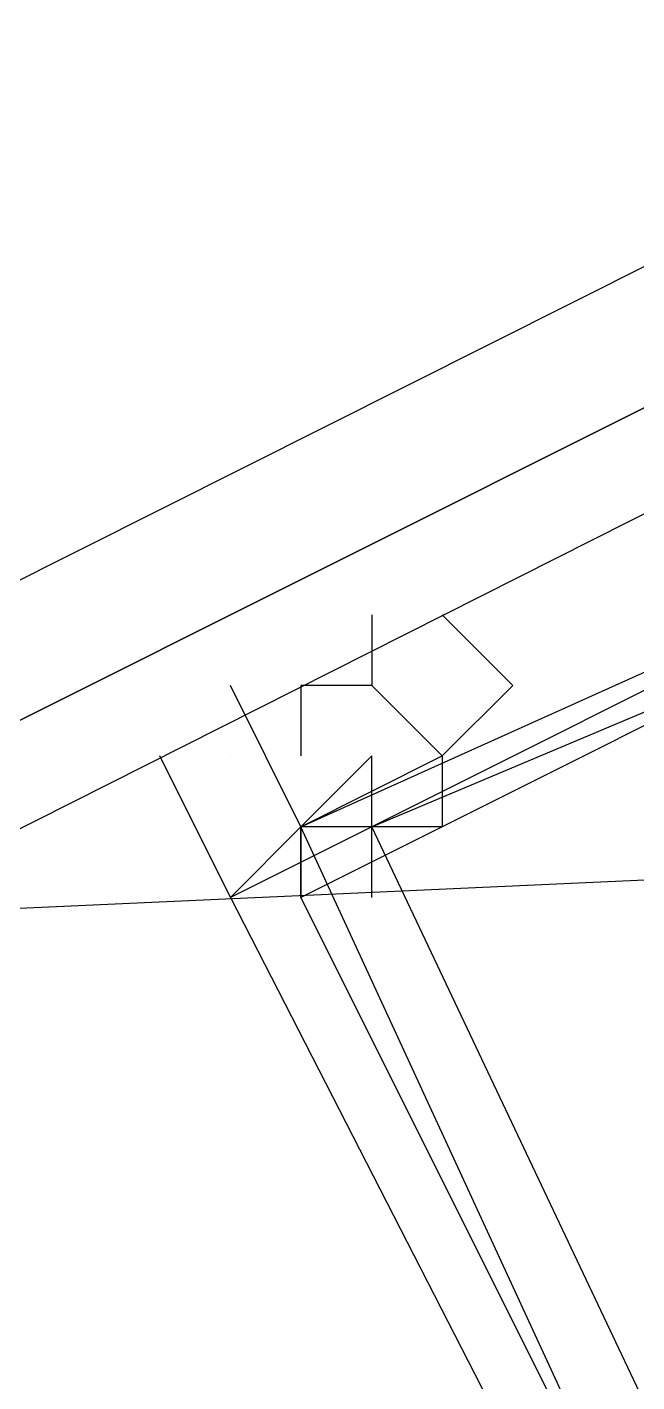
# Model space of a CAD drawing. Header units: feet. Extents: x -84 to 198, y -22 to 181.
# Drawn here: x 40.8016 to 40.9168, y 143.3397 to 143.5953 of the extents above; entities that cross this region are included whole.
import ezdxf

# ---------------------------------------------------------------- set-up
doc = ezdxf.new("R2010")
doc.units = ezdxf.units.FT
doc.layers.add('A-LINEA', color=7, linetype='CONTINUOUS')

msp = doc.modelspace()

# ---------------------------------------------------------------- linework, layer by layer
at = {"layer": 'A-LINEA'}
for p, q in [((137.2414, 147.8002), (39.8639, 143.3866)), ((137.2414, 147.8002), (39.8639, 143.3866)), ((40.8667, 143.4844), (40.8667, 143.4844)), ((40.8667, 143.4844), (40.8667, 143.4844)), ((40.8533, 143.4711), (40.8533, 143.4578)), ((40.8533, 143.4711), (40.8533, 143.4578)), ((40.8667, 143.4578), (40.8667, 143.4578)), ((40.8667, 143.4444), (40.8667, 143.4578)), ((40.8667, 143.4578), (40.8667, 143.4578)), ((40.8667, 143.4444), (40.8667, 143.4578))]:
    msp.add_line(p, q, dxfattribs=at)
for points in [[(41.1067, 142.9111), (41.36, 143.0444), (41.1067, 143.5644), (40.84, 143.4311), (41.1067, 142.9111)], [(41.1067, 142.9111), (41.36, 143.0444), (41.1067, 143.5644), (40.84, 143.4311), (41.1067, 142.9111)], [(41.36, 143.0444), (41.0933, 142.9244), (40.8533, 143.4444), (41.12, 143.5644), (41.36, 143.0444)], [(41.36, 143.0444), (41.0933, 142.9244), (40.8533, 143.4444), (41.12, 143.5644), (41.36, 143.0444)], [(37.3867, 141.7778), (40.92, 143.5511), (40.92, 143.5244), (37.4, 141.7644), (37.3867, 141.7778)], [(37.3867, 141.7778), (40.92, 143.5511), (40.92, 143.5244), (37.4, 141.7644), (37.3867, 141.7778)], [(41.1067, 142.9244), (41.3467, 143.0444), (41.0933, 143.5511), (40.8533, 143.4311), (41.1067, 142.9244)], [(41.1067, 142.9244), (41.3467, 143.0444), (41.0933, 143.5511), (40.8533, 143.4311), (41.1067, 142.9244)], [(41.3467, 143.0444), (41.1067, 142.9378), (40.8667, 143.4444), (41.12, 143.5511), (41.3467, 143.0444)], [(41.3467, 143.0444), (41.1067, 142.9378), (40.8667, 143.4444), (41.12, 143.5511), (41.3467, 143.0444)], [(37.4, 141.7511), (37.4, 141.7644), (40.92, 143.5244), (40.9333, 143.5244), (40.9333, 143.5111), (37.4133, 141.7378), (37.4, 141.7511)], [(37.4, 141.7511), (37.4, 141.7644), (40.92, 143.5244), (40.9333, 143.5244), (40.9333, 143.5111), (37.4133, 141.7378), (37.4, 141.7511)], [(40.88, 143.4844), (40.88, 143.4844), (40.88, 143.4844), (40.8933, 143.4711), (40.8933, 143.4711), (40.88, 143.4578), (40.88, 143.4578), (40.88, 143.4578), (40.88, 143.4578), (40.88, 143.4578), (40.88, 143.4444), (40.88, 143.4444), (40.8667, 143.4444), (40.8667, 143.4444), (40.8667, 143.4444), (40.8667, 143.4578), (40.8667, 143.4578), (40.8533, 143.4444), (40.8533, 143.4444), (40.84, 143.4711), (40.84, 143.4711)], [(40.88, 143.4844), (40.88, 143.4844), (40.88, 143.4844), (40.8933, 143.4711), (40.8933, 143.4711), (40.88, 143.4578), (40.88, 143.4578), (40.88, 143.4578), (40.88, 143.4578), (40.88, 143.4578), (40.88, 143.4444), (40.88, 143.4444), (40.8667, 143.4444), (40.8667, 143.4444), (40.8667, 143.4444), (40.8667, 143.4578), (40.8667, 143.4578), (40.8533, 143.4444), (40.8533, 143.4444), (40.84, 143.4711), (40.84, 143.4711)], [(40.8667, 143.4844), (40.8667, 143.4711), (40.8667, 143.4711)], [(40.8667, 143.4844), (40.8667, 143.4711), (40.8667, 143.4711)], [(40.8533, 143.4711), (40.8533, 143.4711), (40.8533, 143.4711)], [(40.8667, 143.4311), (40.8667, 143.4444), (40.8667, 143.4444), (40.8667, 143.4444), (40.8533, 143.4444), (40.8533, 143.4444), (40.88, 143.4578), (40.88, 143.4578), (40.8667, 143.4711), (40.8667, 143.4711), (40.8533, 143.4711), (40.8533, 143.4711)], [(40.8533, 143.4711), (40.8533, 143.4711), (40.8533, 143.4711)], [(40.8667, 143.4311), (40.8667, 143.4444), (40.8667, 143.4444), (40.8667, 143.4444), (40.8533, 143.4444), (40.8533, 143.4444), (40.88, 143.4578), (40.88, 143.4578), (40.8667, 143.4711), (40.8667, 143.4711), (40.8533, 143.4711), (40.8533, 143.4711)], [(40.8533, 143.4311), (40.8533, 143.4311), (40.8533, 143.4311), (40.8533, 143.4311), (40.8533, 143.4311), (40.8533, 143.4444), (40.8533, 143.4444), (40.84, 143.4311), (40.84, 143.4311), (40.8267, 143.4578), (40.8267, 143.4578), (40.8267, 143.4578)], [(40.8533, 143.4311), (40.8533, 143.4311), (40.8533, 143.4311), (40.8533, 143.4311), (40.8533, 143.4311), (40.8533, 143.4444), (40.8533, 143.4444), (40.84, 143.4311), (40.84, 143.4311), (40.8267, 143.4578), (40.8267, 143.4578), (40.8267, 143.4578)], [(40.84, 143.4578), (40.84, 143.4578), (40.84, 143.4578)], [(40.84, 143.4578), (40.84, 143.4578), (40.84, 143.4578)], [(40.88, 143.4578), (40.88, 143.4444), (40.88, 143.4444)], [(40.88, 143.4578), (40.88, 143.4444), (40.88, 143.4444)]]:
    msp.add_lwpolyline(points, dxfattribs=at)
msp.add_lwpolyline([(40.8533, 143.4444), (40.8533, 143.4444), (40.8533, 143.4311), (40.8533, 143.4311)], close=True, dxfattribs=at)
msp.add_lwpolyline([(40.8533, 143.4444), (40.8533, 143.4444), (40.8533, 143.4311), (40.8533, 143.4311)], close=True, dxfattribs=at)

doc.saveas('drawing.dxf')
